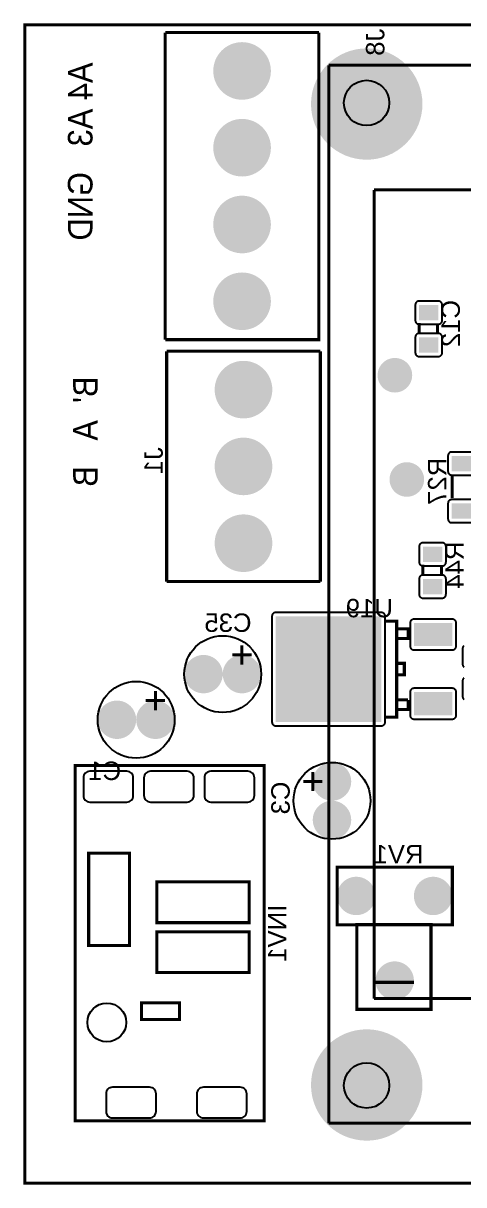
# Model space of a CAD drawing. Header units: inches. Extents: x -2.89 to 2.89, y -1.51 to 1.51.
# Drawn here: x -2.887 to -1.741, y -1.513 to 1.513 of the extents above; entities that cross this region are included whole.
import ezdxf

# ---------------------------------------------------------------- set-up
doc = ezdxf.new("R2010")
doc.units = ezdxf.units.IN
doc.layers.get('0').update_dxf_attribs({"linetype": 'CONTINUOUS'})

# ---------------------------------------------------------------- blocks, each defined once
blk = doc.blocks.new('RPAD')
blk.add_trace([(-0.5, -0.5), (-0.5, 0.5), (0.5, -0.5), (0.5, 0.5)])
blk = doc.blocks.new('EPAD')
at = {"const_width": 0.5}
blk.add_lwpolyline([(-0.25, 0, 1), (0.25, 0, 1)], format="xyb", close=True, dxfattribs=at)

msp = doc.modelspace()

# ---------------------------------------------------------------- linework, layer by layer
at = {"const_width": 0.008}
for points in [[(-2.883315, -1.508752), (2.883315, -1.508752), (2.883315, 1.508752), (-2.883315, 1.508752), (-2.883315, -1.508752)], [(-2.883315, -1.508752), (2.883315, -1.508752), (2.883315, 1.508752), (-2.883315, 1.508752), (-2.883315, -1.508752)], [(-2.883315, -1.508752), (2.883315, -1.508752), (2.883315, 1.508752), (-2.883315, 1.508752), (-2.883315, -1.508752)], [(-2.517906, 1.488508), (-2.117906, 1.488508)], [(-2.517906, 0.688508), (-2.117906, 0.688508), (-2.117906, 1.488508)], [(-2.517906, 1.488508), (-2.517906, 0.688508)], [(-2.517906, 1.488508), (-2.117906, 1.488508)], [(-2.517906, 0.688508), (-2.117906, 0.688508), (-2.117906, 1.488508)], [(-2.517906, 1.488508), (-2.517906, 0.688508)], [(-2.517906, 1.488508), (-2.117906, 1.488508)], [(-2.517906, 0.688508), (-2.117906, 0.688508), (-2.117906, 1.488508)], [(-2.517906, 1.488508), (-2.517906, 0.688508)], [(-2.092299, 1.403445), (-2.092299, -1.352461)], [(1.569118, 1.403445), (-2.092299, 1.403445)], [(-2.092299, 1.403445), (-2.092299, -1.352461)], [(1.569118, 1.403445), (-2.092299, 1.403445)], [(-2.092299, 1.403445), (-2.092299, -1.352461)], [(1.569118, 1.403445), (-2.092299, 1.403445)], [(-1.974189, 1.078642), (-1.974189, -1.027657)], [(-1.974189, 1.078642), (1.451008, 1.078642)], [(-1.974189, 1.078642), (-1.974189, -1.027657)], [(-1.974189, 1.078642), (1.451008, 1.078642)], [(-1.974189, 1.078642), (-1.974189, -1.027657)], [(-1.974189, 1.078642), (1.451008, 1.078642)], [(-1.857229, 0.703894), (-1.857229, 0.731894)], [(-1.857229, 0.703894), (-1.857229, 0.731894)], [(-1.857229, 0.703894), (-1.857229, 0.731894)], [(-1.809229, 0.703894), (-1.809229, 0.730894)], [(-1.809229, 0.703894), (-1.809229, 0.730894)], [(-1.809229, 0.703894), (-1.809229, 0.730894)], [(-2.514229, 0.658366), (-2.114229, 0.658366)], [(-2.514229, 0.058366), (-2.514229, 0.658366)], [(-2.514229, 0.658366), (-2.114229, 0.658366)], [(-2.514229, 0.058366), (-2.514229, 0.658366)], [(-2.514229, 0.658366), (-2.114229, 0.658366)], [(-2.514229, 0.058366), (-2.514229, 0.658366)], [(-2.114229, 0.658366), (-2.114229, 0.058366)], [(-2.114229, 0.658366), (-2.114229, 0.058366)], [(-2.114229, 0.658366), (-2.114229, 0.058366)], [(-1.771229, 0.275894), (-1.771229, 0.334894)], [(-1.771229, 0.275894), (-1.771229, 0.334894)], [(-1.771229, 0.275894), (-1.771229, 0.334894)], [(-1.847229, 0.074366), (-1.847229, 0.102366)], [(-1.847229, 0.074366), (-1.847229, 0.102366)], [(-1.847229, 0.074366), (-1.847229, 0.102366)], [(-1.799229, 0.074366), (-1.799229, 0.101366)], [(-1.799229, 0.074366), (-1.799229, 0.101366)], [(-1.799229, 0.074366), (-1.799229, 0.101366)], [(-2.514229, 0.058366), (-2.114229, 0.058366)], [(-2.514229, 0.058366), (-2.114229, 0.058366)], [(-2.514229, 0.058366), (-2.114229, 0.058366)], [(-1.945729, -0.044634), (-1.915729, -0.044634), (-1.915729, -0.294634), (-1.945729, -0.294634)], [(-1.945729, -0.044634), (-1.915729, -0.044634), (-1.915729, -0.294634), (-1.945729, -0.294634)], [(-1.945729, -0.044634), (-1.915729, -0.044634), (-1.915729, -0.294634), (-1.945729, -0.294634)], [(-1.915729, -0.064634), (-1.885729, -0.064634), (-1.885729, -0.089634), (-1.915729, -0.089634)], [(-1.915729, -0.064634), (-1.885729, -0.064634), (-1.885729, -0.089634), (-1.915729, -0.089634)], [(-1.915729, -0.064634), (-1.885729, -0.064634), (-1.885729, -0.089634), (-1.915729, -0.089634)], [(-2.318229, -0.107634), (-2.318229, -0.157634)], [(-2.318229, -0.107634), (-2.318229, -0.157634)], [(-2.318229, -0.107634), (-2.318229, -0.157634)], [(-2.293229, -0.132634), (-2.343229, -0.132634)], [(-2.293229, -0.132634), (-2.343229, -0.132634)], [(-2.293229, -0.132634), (-2.343229, -0.132634)], [(-1.915729, -0.154634), (-1.895729, -0.154634), (-1.895729, -0.184634), (-1.915729, -0.184634)], [(-1.915729, -0.154634), (-1.895729, -0.154634), (-1.895729, -0.184634), (-1.915729, -0.184634)], [(-1.915729, -0.154634), (-1.895729, -0.154634), (-1.895729, -0.184634), (-1.915729, -0.184634)], [(-2.543426, -0.226547), (-2.543426, -0.276547)], [(-2.543426, -0.226547), (-2.543426, -0.276547)], [(-2.543426, -0.226547), (-2.543426, -0.276547)], [(-2.518426, -0.251547), (-2.568426, -0.251547)], [(-2.518426, -0.251547), (-2.568426, -0.251547)], [(-2.518426, -0.251547), (-2.568426, -0.251547)], [(-1.915729, -0.274634), (-1.885729, -0.274634), (-1.885729, -0.249634)], [(-1.915729, -0.249634), (-1.885729, -0.249634)], [(-1.915729, -0.274634), (-1.885729, -0.274634), (-1.885729, -0.249634)], [(-1.915729, -0.249634), (-1.885729, -0.249634)], [(-1.915729, -0.274634), (-1.885729, -0.274634), (-1.885729, -0.249634)], [(-1.915729, -0.249634), (-1.885729, -0.249634)], [(-2.752528, -1.345878), (-2.260402, -1.345878), (-2.260402, -0.420681), (-2.752528, -0.420681), (-2.752528, -1.345878)], [(-2.752528, -1.345878), (-2.260402, -1.345878), (-2.260402, -0.420681), (-2.752528, -0.420681), (-2.752528, -1.345878)], [(-2.752528, -1.345878), (-2.260402, -1.345878), (-2.260402, -0.420681), (-2.752528, -0.420681), (-2.752528, -1.345878)], [(-2.13393, -0.437445), (-2.13393, -0.487445)], [(-2.13393, -0.437445), (-2.13393, -0.487445)], [(-2.13393, -0.437445), (-2.13393, -0.487445)], [(-2.15893, -0.462445), (-2.10893, -0.462445)], [(-2.15893, -0.462445), (-2.10893, -0.462445)], [(-2.15893, -0.462445), (-2.10893, -0.462445)], [(-2.717095, -0.889185), (-2.610796, -0.889185), (-2.610796, -0.649028), (-2.717095, -0.649028), (-2.717095, -0.889185)], [(-2.717095, -0.889185), (-2.610796, -0.889185), (-2.610796, -0.649028), (-2.717095, -0.649028), (-2.717095, -0.889185)], [(-2.717095, -0.889185), (-2.610796, -0.889185), (-2.610796, -0.649028), (-2.717095, -0.649028), (-2.717095, -0.889185)], [(-2.070748, -0.835469), (-1.770748, -0.835469), (-1.770748, -0.685469), (-2.070748, -0.685469), (-2.070748, -0.835469)], [(-2.070748, -0.835469), (-1.770748, -0.835469), (-1.770748, -0.685469), (-2.070748, -0.685469), (-2.070748, -0.835469)], [(-2.070748, -0.835469), (-1.770748, -0.835469), (-1.770748, -0.685469), (-2.070748, -0.685469), (-2.070748, -0.835469)], [(-2.53993, -0.83013), (-2.299772, -0.83013), (-2.299772, -0.723831), (-2.53993, -0.723831), (-2.53993, -0.83013)], [(-2.53993, -0.83013), (-2.299772, -0.83013), (-2.299772, -0.723831), (-2.53993, -0.723831), (-2.53993, -0.83013)], [(-2.53993, -0.83013), (-2.299772, -0.83013), (-2.299772, -0.723831), (-2.53993, -0.723831), (-2.53993, -0.83013)], [(-2.019173, -1.055744), (-1.82626, -1.055744), (-1.82626, -0.835272), (-2.019173, -0.835272), (-2.019173, -1.055744)], [(-2.019173, -1.055744), (-1.82626, -1.055744), (-1.82626, -0.835272), (-2.019173, -0.835272), (-2.019173, -1.055744)], [(-2.019173, -1.055744), (-1.82626, -1.055744), (-1.82626, -0.835272), (-2.019173, -0.835272), (-2.019173, -1.055744)], [(-2.53993, -0.960051), (-2.299772, -0.960051), (-2.299772, -0.853752), (-2.53993, -0.853752), (-2.53993, -0.960051)], [(-2.53993, -0.960051), (-2.299772, -0.960051), (-2.299772, -0.853752), (-2.53993, -0.853752), (-2.53993, -0.960051)], [(-2.53993, -0.960051), (-2.299772, -0.960051), (-2.299772, -0.853752), (-2.53993, -0.853752), (-2.53993, -0.960051)], [(-1.970748, -0.985469), (-1.870748, -0.985469)], [(-1.970748, -0.985469), (-1.870748, -0.985469)], [(-1.970748, -0.985469), (-1.870748, -0.985469)], [(-1.974189, -1.027657), (1.451008, -1.027657)], [(-1.974189, -1.027657), (1.451008, -1.027657)], [(-1.974189, -1.027657), (1.451008, -1.027657)], [(-2.5793, -1.082098), (-2.480874, -1.082098), (-2.480874, -1.038791), (-2.5793, -1.038791), (-2.5793, -1.082098)], [(-2.5793, -1.082098), (-2.480874, -1.082098), (-2.480874, -1.038791), (-2.5793, -1.038791), (-2.5793, -1.082098)], [(-2.5793, -1.082098), (-2.480874, -1.082098), (-2.480874, -1.038791), (-2.5793, -1.038791), (-2.5793, -1.082098)], [(-2.092299, -1.352461), (-1.580488, -1.352461)], [(-2.092299, -1.352461), (-1.580488, -1.352461)], [(-2.092299, -1.352461), (-1.580488, -1.352461)]]:
    msp.add_lwpolyline(points, dxfattribs=at)
for points in [[(-1.797229, 0.738894), (-1.797229, 0.778894), (-1.797279, 0.779933), (-1.797428, 0.780938), (-1.79767, 0.781905), (-1.798, 0.782829), (-1.798415, 0.783706), (-1.79891, 0.78453), (-1.799479, 0.785297), (-1.800119, 0.786003), (-1.800826, 0.786643), (-1.801593, 0.787213), (-1.802417, 0.787707), (-1.803293, 0.788122), (-1.804217, 0.788453), (-1.805184, 0.788695), (-1.806189, 0.788843), (-1.807229, 0.788894), (-1.857229, 0.788894), (-1.858268, 0.788843), (-1.859273, 0.788695), (-1.86024, 0.788453), (-1.861164, 0.788122), (-1.862041, 0.787707), (-1.862865, 0.787213), (-1.863632, 0.786643), (-1.864338, 0.786003), (-1.864978, 0.785297), (-1.865548, 0.78453), (-1.866043, 0.783706), (-1.866457, 0.782829), (-1.866788, 0.781905), (-1.86703, 0.780938), (-1.867178, 0.779933), (-1.867229, 0.778894), (-1.867229, 0.738894), (-1.867178, 0.737854), (-1.86703, 0.736849), (-1.866788, 0.735882), (-1.866457, 0.734958), (-1.866043, 0.734082), (-1.865548, 0.733258), (-1.864978, 0.73249), (-1.864338, 0.731784), (-1.863632, 0.731144), (-1.862865, 0.730575), (-1.862041, 0.73008), (-1.861164, 0.729665), (-1.86024, 0.729335), (-1.859273, 0.729093), (-1.858268, 0.728944), (-1.857229, 0.728894), (-1.807229, 0.728894), (-1.806189, 0.728944), (-1.805184, 0.729093), (-1.804217, 0.729335), (-1.803293, 0.729665), (-1.802417, 0.73008), (-1.801593, 0.730575), (-1.800826, 0.731144), (-1.800119, 0.731784), (-1.799479, 0.73249), (-1.79891, 0.733258), (-1.798415, 0.734082), (-1.798, 0.734958), (-1.79767, 0.735882), (-1.797428, 0.736849), (-1.797279, 0.737854), (-1.797229, 0.738894)], [(-1.797229, 0.654894), (-1.797229, 0.694894), (-1.797279, 0.695933), (-1.797428, 0.696938), (-1.79767, 0.697905), (-1.798, 0.698829), (-1.798415, 0.699706), (-1.79891, 0.70053), (-1.799479, 0.701297), (-1.800119, 0.702003), (-1.800826, 0.702643), (-1.801593, 0.703213), (-1.802417, 0.703707), (-1.803293, 0.704122), (-1.804217, 0.704453), (-1.805184, 0.704695), (-1.806189, 0.704843), (-1.807229, 0.704894), (-1.857229, 0.704894), (-1.858268, 0.704843), (-1.859273, 0.704695), (-1.86024, 0.704453), (-1.861164, 0.704122), (-1.862041, 0.703707), (-1.862865, 0.703213), (-1.863632, 0.702643), (-1.864338, 0.702003), (-1.864978, 0.701297), (-1.865548, 0.70053), (-1.866043, 0.699706), (-1.866457, 0.698829), (-1.866788, 0.697905), (-1.86703, 0.696938), (-1.867178, 0.695933), (-1.867229, 0.694894), (-1.867229, 0.654894), (-1.867178, 0.653854), (-1.86703, 0.652849), (-1.866788, 0.651882), (-1.866457, 0.650958), (-1.866043, 0.650082), (-1.865548, 0.649258), (-1.864978, 0.64849), (-1.864338, 0.647784), (-1.863632, 0.647144), (-1.862865, 0.646575), (-1.862041, 0.64608), (-1.861164, 0.645665), (-1.86024, 0.645335), (-1.859273, 0.645093), (-1.858268, 0.644944), (-1.857229, 0.644894), (-1.807229, 0.644894), (-1.806189, 0.644944), (-1.805184, 0.645093), (-1.804217, 0.645335), (-1.803293, 0.645665), (-1.802417, 0.64608), (-1.801593, 0.646575), (-1.800826, 0.647144), (-1.800119, 0.647784), (-1.799479, 0.64849), (-1.79891, 0.649258), (-1.798415, 0.650082), (-1.798, 0.650958), (-1.79767, 0.651882), (-1.797428, 0.652849), (-1.797279, 0.653854), (-1.797229, 0.654894)], [(-1.787229, 0.109366), (-1.787229, 0.149366), (-1.787279, 0.150406), (-1.787428, 0.151411), (-1.78767, 0.152378), (-1.788, 0.153302), (-1.788415, 0.154178), (-1.78891, 0.155002), (-1.789479, 0.15577), (-1.790119, 0.156476), (-1.790826, 0.157116), (-1.791593, 0.157685), (-1.792417, 0.15818), (-1.793293, 0.158594), (-1.794217, 0.158925), (-1.795184, 0.159167), (-1.796189, 0.159316), (-1.797229, 0.159366), (-1.847229, 0.159366), (-1.848268, 0.159316), (-1.849273, 0.159167), (-1.85024, 0.158925), (-1.851164, 0.158594), (-1.852041, 0.15818), (-1.852865, 0.157685), (-1.853632, 0.157116), (-1.854338, 0.156476), (-1.854978, 0.15577), (-1.855548, 0.155002), (-1.856043, 0.154178), (-1.856457, 0.153302), (-1.856788, 0.152378), (-1.85703, 0.151411), (-1.857178, 0.150406), (-1.857229, 0.149366), (-1.857229, 0.109366), (-1.857178, 0.108327), (-1.85703, 0.107322), (-1.856788, 0.106355), (-1.856457, 0.105431), (-1.856043, 0.104554), (-1.855548, 0.10373), (-1.854978, 0.102963), (-1.854338, 0.102257), (-1.853632, 0.101617), (-1.852865, 0.101047), (-1.852041, 0.100553), (-1.851164, 0.100138), (-1.85024, 0.099807), (-1.849273, 0.099565), (-1.848268, 0.099417), (-1.847229, 0.099366), (-1.797229, 0.099366), (-1.796189, 0.099417), (-1.795184, 0.099565), (-1.794217, 0.099807), (-1.793293, 0.100138), (-1.792417, 0.100553), (-1.791593, 0.101047), (-1.790826, 0.101617), (-1.790119, 0.102257), (-1.789479, 0.102963), (-1.78891, 0.10373), (-1.788415, 0.104554), (-1.788, 0.105431), (-1.78767, 0.106355), (-1.787428, 0.107322), (-1.787279, 0.108327), (-1.787229, 0.109366)], [(-1.787229, 0.025366), (-1.787229, 0.065366), (-1.787279, 0.066406), (-1.787428, 0.067411), (-1.78767, 0.068378), (-1.788, 0.069302), (-1.788415, 0.070178), (-1.78891, 0.071002), (-1.789479, 0.07177), (-1.790119, 0.072476), (-1.790826, 0.073116), (-1.791593, 0.073685), (-1.792417, 0.07418), (-1.793293, 0.074594), (-1.794217, 0.074925), (-1.795184, 0.075167), (-1.796189, 0.075316), (-1.797229, 0.075366), (-1.847229, 0.075366), (-1.848268, 0.075316), (-1.849273, 0.075167), (-1.85024, 0.074925), (-1.851164, 0.074594), (-1.852041, 0.07418), (-1.852865, 0.073685), (-1.853632, 0.073116), (-1.854338, 0.072476), (-1.854978, 0.07177), (-1.855548, 0.071002), (-1.856043, 0.070178), (-1.856457, 0.069302), (-1.856788, 0.068378), (-1.85703, 0.067411), (-1.857178, 0.066406), (-1.857229, 0.065366), (-1.857229, 0.025366), (-1.857178, 0.024327), (-1.85703, 0.023322), (-1.856788, 0.022355), (-1.856457, 0.021431), (-1.856043, 0.020554), (-1.855548, 0.01973), (-1.854978, 0.018963), (-1.854338, 0.018257), (-1.853632, 0.017617), (-1.852865, 0.017047), (-1.852041, 0.016553), (-1.851164, 0.016138), (-1.85024, 0.015807), (-1.849273, 0.015565), (-1.848268, 0.015417), (-1.847229, 0.015366), (-1.797229, 0.015366), (-1.796189, 0.015417), (-1.795184, 0.015565), (-1.794217, 0.015807), (-1.793293, 0.016138), (-1.792417, 0.016553), (-1.791593, 0.017047), (-1.790826, 0.017617), (-1.790119, 0.018257), (-1.789479, 0.018963), (-1.78891, 0.01973), (-1.788415, 0.020554), (-1.788, 0.021431), (-1.78767, 0.022355), (-1.787428, 0.023322), (-1.787279, 0.024327), (-1.787229, 0.025366)], [(-2.240229, -0.032134), (-2.240229, -0.307134), (-2.240178, -0.308173), (-2.24003, -0.309178), (-2.239788, -0.310145), (-2.239457, -0.311069), (-2.239043, -0.311946), (-2.238548, -0.31277), (-2.237978, -0.313537), (-2.237338, -0.314243), (-2.236632, -0.314883), (-2.235865, -0.315453), (-2.235041, -0.315947), (-2.234164, -0.316362), (-2.23324, -0.316693), (-2.232273, -0.316935), (-2.231268, -0.317083), (-2.230229, -0.317134), (-1.955229, -0.317134), (-1.954189, -0.317083), (-1.953184, -0.316935), (-1.952217, -0.316693), (-1.951293, -0.316362), (-1.950417, -0.315947), (-1.949593, -0.315453), (-1.948826, -0.314883), (-1.948119, -0.314243), (-1.947479, -0.313537), (-1.94691, -0.31277), (-1.946415, -0.311946), (-1.946, -0.311069), (-1.94567, -0.310145), (-1.945428, -0.309178), (-1.945279, -0.308173), (-1.945229, -0.307134), (-1.945229, -0.032134), (-1.945279, -0.031094), (-1.945428, -0.030089), (-1.94567, -0.029122), (-1.946, -0.028198), (-1.946415, -0.027322), (-1.94691, -0.026498), (-1.947479, -0.02573), (-1.948119, -0.025024), (-1.948826, -0.024384), (-1.949593, -0.023815), (-1.950417, -0.02332), (-1.951293, -0.022906), (-1.952217, -0.022575), (-1.953184, -0.022333), (-1.954189, -0.022184), (-1.955229, -0.022134), (-2.230229, -0.022134), (-2.231268, -0.022184), (-2.232273, -0.022333), (-2.23324, -0.022575), (-2.234164, -0.022906), (-2.235041, -0.02332), (-2.235865, -0.023815), (-2.236632, -0.024384), (-2.237338, -0.025024), (-2.237978, -0.02573), (-2.238548, -0.026498), (-2.239043, -0.027322), (-2.239457, -0.028198), (-2.239788, -0.029122), (-2.24003, -0.030089), (-2.240178, -0.031094), (-2.240229, -0.032134)], [(-1.880729, -0.049634), (-1.880729, -0.109634), (-1.880678, -0.110673), (-1.88053, -0.111678), (-1.880288, -0.112645), (-1.879957, -0.113569), (-1.879543, -0.114446), (-1.879048, -0.11527), (-1.878478, -0.116037), (-1.877838, -0.116743), (-1.877132, -0.117383), (-1.876365, -0.117953), (-1.875541, -0.118447), (-1.874664, -0.118862), (-1.87374, -0.119193), (-1.872773, -0.119435), (-1.871768, -0.119583), (-1.870729, -0.119634), (-1.770729, -0.119634), (-1.769689, -0.119583), (-1.768684, -0.119435), (-1.767717, -0.119193), (-1.766793, -0.118862), (-1.765917, -0.118447), (-1.765093, -0.117953), (-1.764326, -0.117383), (-1.763619, -0.116743), (-1.762979, -0.116037), (-1.76241, -0.11527), (-1.761915, -0.114446), (-1.7615, -0.113569), (-1.76117, -0.112645), (-1.760928, -0.111678), (-1.760779, -0.110673), (-1.760729, -0.109634), (-1.760729, -0.049634), (-1.760779, -0.048594), (-1.760928, -0.047589), (-1.76117, -0.046622), (-1.7615, -0.045698), (-1.761915, -0.044822), (-1.76241, -0.043998), (-1.762979, -0.04323), (-1.763619, -0.042524), (-1.764326, -0.041884), (-1.765093, -0.041315), (-1.765917, -0.04082), (-1.766793, -0.040406), (-1.767717, -0.040075), (-1.768684, -0.039833), (-1.769689, -0.039684), (-1.770729, -0.039634), (-1.870729, -0.039634), (-1.871768, -0.039684), (-1.872773, -0.039833), (-1.87374, -0.040075), (-1.874664, -0.040406), (-1.875541, -0.04082), (-1.876365, -0.041315), (-1.877132, -0.041884), (-1.877838, -0.042524), (-1.878478, -0.04323), (-1.879048, -0.043998), (-1.879543, -0.044822), (-1.879957, -0.045698), (-1.880288, -0.046622), (-1.88053, -0.047589), (-1.880678, -0.048594), (-1.880729, -0.049634)], [(-1.880729, -0.229634), (-1.880729, -0.289634), (-1.880678, -0.290673), (-1.88053, -0.291678), (-1.880288, -0.292645), (-1.879957, -0.293569), (-1.879543, -0.294446), (-1.879048, -0.29527), (-1.878478, -0.296037), (-1.877838, -0.296743), (-1.877132, -0.297383), (-1.876365, -0.297953), (-1.875541, -0.298447), (-1.874664, -0.298862), (-1.87374, -0.299193), (-1.872773, -0.299435), (-1.871768, -0.299583), (-1.870729, -0.299634), (-1.770729, -0.299634), (-1.769689, -0.299583), (-1.768684, -0.299435), (-1.767717, -0.299193), (-1.766793, -0.298862), (-1.765917, -0.298447), (-1.765093, -0.297953), (-1.764326, -0.297383), (-1.763619, -0.296743), (-1.762979, -0.296037), (-1.76241, -0.29527), (-1.761915, -0.294446), (-1.7615, -0.293569), (-1.76117, -0.292645), (-1.760928, -0.291678), (-1.760779, -0.290673), (-1.760729, -0.289634), (-1.760729, -0.229634), (-1.760779, -0.228594), (-1.760928, -0.227589), (-1.76117, -0.226622), (-1.7615, -0.225698), (-1.761915, -0.224822), (-1.76241, -0.223998), (-1.762979, -0.22323), (-1.763619, -0.222524), (-1.764326, -0.221884), (-1.765093, -0.221315), (-1.765917, -0.22082), (-1.766793, -0.220406), (-1.767717, -0.220075), (-1.768684, -0.219833), (-1.769689, -0.219684), (-1.770729, -0.219634), (-1.870729, -0.219634), (-1.871768, -0.219684), (-1.872773, -0.219833), (-1.87374, -0.220075), (-1.874664, -0.220406), (-1.875541, -0.22082), (-1.876365, -0.221315), (-1.877132, -0.221884), (-1.877838, -0.222524), (-1.878478, -0.22323), (-1.879048, -0.223998), (-1.879543, -0.224822), (-1.879957, -0.225698), (-1.880288, -0.226622), (-1.88053, -0.227589), (-1.880678, -0.228594), (-1.880729, -0.229634)], [(-2.600914, -0.498799), (-2.600914, -0.452799), (-2.601252, -0.449323), (-2.602225, -0.446109), (-2.603771, -0.443218), (-2.605828, -0.440713), (-2.608333, -0.438657), (-2.611224, -0.437111), (-2.614438, -0.436137), (-2.617914, -0.435799), (-2.713914, -0.435799), (-2.71739, -0.436137), (-2.720604, -0.437111), (-2.723495, -0.438657), (-2.726, -0.440713), (-2.728056, -0.443218), (-2.729602, -0.446109), (-2.730576, -0.449323), (-2.730914, -0.452799), (-2.730914, -0.498799), (-2.730576, -0.502275), (-2.729602, -0.505489), (-2.728056, -0.50838), (-2.726, -0.510885), (-2.723495, -0.512942), (-2.720604, -0.514488), (-2.71739, -0.515461), (-2.713914, -0.515799), (-2.617914, -0.515799), (-2.614438, -0.515461), (-2.611224, -0.514488), (-2.608333, -0.512942), (-2.605828, -0.510885), (-2.603771, -0.50838), (-2.602225, -0.505489), (-2.601252, -0.502275), (-2.600914, -0.498799)], [(-2.443433, -0.498799), (-2.443433, -0.452799), (-2.443772, -0.449323), (-2.444745, -0.446109), (-2.446291, -0.443218), (-2.448348, -0.440713), (-2.450852, -0.438657), (-2.453743, -0.437111), (-2.456957, -0.436137), (-2.460433, -0.435799), (-2.556433, -0.435799), (-2.559909, -0.436137), (-2.563124, -0.437111), (-2.566015, -0.438657), (-2.568519, -0.440713), (-2.570576, -0.443218), (-2.572122, -0.446109), (-2.573095, -0.449323), (-2.573433, -0.452799), (-2.573433, -0.498799), (-2.573095, -0.502275), (-2.572122, -0.505489), (-2.570576, -0.50838), (-2.568519, -0.510885), (-2.566015, -0.512942), (-2.563124, -0.514488), (-2.559909, -0.515461), (-2.556433, -0.515799), (-2.460433, -0.515799), (-2.456957, -0.515461), (-2.453743, -0.514488), (-2.450852, -0.512942), (-2.448348, -0.510885), (-2.446291, -0.50838), (-2.444745, -0.505489), (-2.443772, -0.502275), (-2.443433, -0.498799)], [(-2.285953, -0.498799), (-2.285953, -0.452799), (-2.286291, -0.449323), (-2.287265, -0.446109), (-2.288811, -0.443218), (-2.290867, -0.440713), (-2.293372, -0.438657), (-2.296263, -0.437111), (-2.299477, -0.436137), (-2.302953, -0.435799), (-2.398953, -0.435799), (-2.402429, -0.436137), (-2.405643, -0.437111), (-2.408534, -0.438657), (-2.411039, -0.440713), (-2.413096, -0.443218), (-2.414642, -0.446109), (-2.415615, -0.449323), (-2.415953, -0.452799), (-2.415953, -0.498799), (-2.415615, -0.502275), (-2.414642, -0.505489), (-2.413096, -0.50838), (-2.411039, -0.510885), (-2.408534, -0.512942), (-2.405643, -0.514488), (-2.402429, -0.515461), (-2.398953, -0.515799), (-2.302953, -0.515799), (-2.299477, -0.515461), (-2.296263, -0.514488), (-2.293372, -0.512942), (-2.290867, -0.510885), (-2.288811, -0.50838), (-2.287265, -0.505489), (-2.286291, -0.502275), (-2.285953, -0.498799)], [(-2.541859, -1.321634), (-2.541859, -1.275634), (-2.542197, -1.272158), (-2.54317, -1.268944), (-2.544716, -1.266053), (-2.546773, -1.263548), (-2.549278, -1.261491), (-2.552169, -1.259945), (-2.555383, -1.258972), (-2.558859, -1.258634), (-2.654859, -1.258634), (-2.658335, -1.258972), (-2.661549, -1.259945), (-2.66444, -1.261491), (-2.666944, -1.263548), (-2.669001, -1.266053), (-2.670547, -1.268944), (-2.67152, -1.272158), (-2.671859, -1.275634), (-2.671859, -1.321634), (-2.67152, -1.32511), (-2.670547, -1.328324), (-2.669001, -1.331215), (-2.666944, -1.33372), (-2.66444, -1.335776), (-2.661549, -1.337322), (-2.658335, -1.338296), (-2.654859, -1.338634), (-2.558859, -1.338634), (-2.555383, -1.338296), (-2.552169, -1.337322), (-2.549278, -1.335776), (-2.546773, -1.33372), (-2.544716, -1.331215), (-2.54317, -1.328324), (-2.542197, -1.32511), (-2.541859, -1.321634)], [(-2.305638, -1.321634), (-2.305638, -1.275634), (-2.305976, -1.272158), (-2.30695, -1.268944), (-2.308496, -1.266053), (-2.310552, -1.263548), (-2.313057, -1.261491), (-2.315948, -1.259945), (-2.319162, -1.258972), (-2.322638, -1.258634), (-2.418638, -1.258634), (-2.422114, -1.258972), (-2.425328, -1.259945), (-2.428219, -1.261491), (-2.430724, -1.263548), (-2.432781, -1.266053), (-2.434327, -1.268944), (-2.4353, -1.272158), (-2.435638, -1.275634), (-2.435638, -1.321634), (-2.4353, -1.32511), (-2.434327, -1.328324), (-2.432781, -1.331215), (-2.430724, -1.33372), (-2.428219, -1.335776), (-2.425328, -1.337322), (-2.422114, -1.338296), (-2.418638, -1.338634), (-2.322638, -1.338634), (-2.319162, -1.338296), (-2.315948, -1.337322), (-2.313057, -1.335776), (-2.310552, -1.33372), (-2.308496, -1.331215), (-2.30695, -1.328324), (-2.305976, -1.32511), (-2.305638, -1.321634)]]:
    msp.add_lwpolyline(points, close=True)
for points in [[(-1.712229, 0.395894), (-1.772229, 0.395894), (-1.773268, 0.395843), (-1.774273, 0.395695), (-1.77524, 0.395453), (-1.776164, 0.395122), (-1.777041, 0.394707), (-1.777865, 0.394213), (-1.778632, 0.393643), (-1.779338, 0.393003), (-1.779978, 0.392297), (-1.780548, 0.39153), (-1.781043, 0.390706), (-1.781457, 0.389829), (-1.781788, 0.388905), (-1.78203, 0.387938), (-1.782178, 0.386933), (-1.782229, 0.385894), (-1.782229, 0.345894), (-1.782178, 0.344854), (-1.78203, 0.343849), (-1.781788, 0.342882), (-1.781457, 0.341958), (-1.781043, 0.341082), (-1.780548, 0.340258), (-1.779978, 0.33949), (-1.779338, 0.338784), (-1.778632, 0.338144), (-1.777865, 0.337575), (-1.777041, 0.33708), (-1.776164, 0.336665), (-1.77524, 0.336335), (-1.774273, 0.336093), (-1.773268, 0.335944), (-1.772229, 0.335894), (-1.712229, 0.335894)], [(-1.712229, 0.271894), (-1.772229, 0.271894), (-1.773268, 0.271843), (-1.774273, 0.271695), (-1.77524, 0.271453), (-1.776164, 0.271122), (-1.777041, 0.270707), (-1.777865, 0.270213), (-1.778632, 0.269643), (-1.779338, 0.269003), (-1.779978, 0.268297), (-1.780548, 0.26753), (-1.781043, 0.266706), (-1.781457, 0.265829), (-1.781788, 0.264905), (-1.78203, 0.263938), (-1.782178, 0.262933), (-1.782229, 0.261894), (-1.782229, 0.221894), (-1.782178, 0.220854), (-1.78203, 0.219849), (-1.781788, 0.218882), (-1.781457, 0.217958), (-1.781043, 0.217082), (-1.780548, 0.216258), (-1.779978, 0.21549), (-1.779338, 0.214784), (-1.778632, 0.214144), (-1.777865, 0.213575), (-1.777041, 0.21308), (-1.776164, 0.212665), (-1.77524, 0.212335), (-1.774273, 0.212093), (-1.773268, 0.211944), (-1.772229, 0.211894), (-1.712229, 0.211894)], [(-1.740632, -0.108884), (-1.741338, -0.109524), (-1.741978, -0.11023), (-1.742548, -0.110998), (-1.743043, -0.111822), (-1.743457, -0.112698), (-1.743788, -0.113622), (-1.74403, -0.114589), (-1.744178, -0.115594), (-1.744229, -0.116634), (-1.744229, -0.116634), (-1.744229, -0.156634), (-1.744178, -0.157673), (-1.74403, -0.158678), (-1.743788, -0.159645), (-1.743457, -0.160569), (-1.743043, -0.161446), (-1.742548, -0.16227), (-1.741978, -0.163037), (-1.741338, -0.163743), (-1.740632, -0.164383)], [(-1.740632, -0.192884), (-1.741338, -0.193524), (-1.741978, -0.19423), (-1.742548, -0.194998), (-1.743043, -0.195822), (-1.743457, -0.196698), (-1.743788, -0.197622), (-1.74403, -0.198589), (-1.744178, -0.199594), (-1.744229, -0.200634), (-1.744229, -0.200634), (-1.744229, -0.240634), (-1.744178, -0.241673), (-1.74403, -0.242678), (-1.743788, -0.243645), (-1.743457, -0.244569), (-1.743043, -0.245446), (-1.742548, -0.24627), (-1.741978, -0.247037), (-1.741338, -0.247743), (-1.740632, -0.248383)]]:
    msp.add_lwpolyline(points)
for centre, radius in [((-1.993874, 1.30502), 0.059055), ((-1.993874, 1.30502), 0.059055), ((-1.993874, 1.30502), 0.059055), ((-2.368229, -0.182634), 0.1), ((-2.368229, -0.182634), 0.1), ((-2.368229, -0.182634), 0.1), ((-2.593426, -0.301547), 0.1), ((-2.593426, -0.301547), 0.1), ((-2.593426, -0.301547), 0.1), ((-2.08393, -0.512445), 0.1), ((-2.08393, -0.512445), 0.1), ((-2.08393, -0.512445), 0.1), ((-2.669851, -1.089972), 0.050418), ((-2.669851, -1.089972), 0.050418), ((-2.669851, -1.089972), 0.050418), ((-1.993874, -1.254035), 0.059055), ((-1.993874, -1.254035), 0.059055), ((-1.993874, -1.254035), 0.059055)]:
    msp.add_circle(centre, radius)

# ---------------------------------------------------------------- block references
for p, xscale, yscale in [((-2.317906, 1.388508), 0.15, 0.15), ((-1.993551, 1.302272), 0.29, 0.29), ((-2.317906, 1.188508), 0.15, 0.15), ((-2.317906, 0.988508), 0.15, 0.15), ((-2.317906, 0.788508), 0.15, 0.15), ((-1.920233, 0.595868), 0.09, 0.09), ((-2.314229, 0.558366), 0.15, 0.15), ((-2.314229, 0.358366), 0.15, 0.15), ((-1.889229, 0.324366), 0.09, 0.09), ((-2.314229, 0.158366), 0.15, 0.15), ((-2.418229, -0.182634), 0.1, 0.1), ((-2.318229, -0.182634), 0.1, 0.1), ((-2.643426, -0.301547), 0.1, 0.1), ((-2.543426, -0.301547), 0.1, 0.1), ((-2.08393, -0.462445), 0.1, 0.1), ((-2.08393, -0.562445), 0.1, 0.1), ((-2.020748, -0.760469), 0.1, 0.1), ((-1.820748, -0.760469), 0.1, 0.1), ((-1.920748, -0.980941), 0.1, 0.1), ((-1.993551, -1.252846), 0.29, 0.29)]:
    msp.add_blockref('EPAD', p, dxfattribs=dict(xscale=xscale, yscale=yscale))
for p, xscale, yscale, rotation in [((-1.832229, 0.758894), 0.04, 0.05, -90), ((-1.832229, 0.674894), 0.04, 0.05, -90), ((-1.742229, 0.365894), 0.04, 0.06, -90), ((-1.742229, 0.241894), 0.04, 0.06, -90), ((-1.822229, 0.129366), 0.04, 0.05, -90), ((-1.822229, 0.045366), 0.04, 0.05, -90), ((-2.092729, -0.169634), 0.275, 0.275, 90), ((-1.820729, -0.079634), 0.06, 0.1, 90), ((-1.820729, -0.259634), 0.06, 0.1, 90)]:
    msp.add_blockref('RPAD', p, dxfattribs=dict(xscale=xscale, yscale=yscale, rotation=rotation))

# ---------------------------------------------------------------- texts
at = {"text_generation_flag": 2}
for s, height, width, p in [('J8', 0.048, 1.041667, (-1.94763, 1.498508)), ('J8', 0.048, 1.041667, (-1.94763, 1.498508)), ('J8', 0.048, 1.041667, (-1.94763, 1.498508)), ('A4 A3   GND', 0.064, 0.9375, (-2.707094, 1.410555)), ('A4 A3   GND', 0.064, 0.9375, (-2.707094, 1.410555)), ('A4 A3   GND', 0.064, 0.9375, (-2.707094, 1.410555)), ('C12', 0.048, 1.041667, (-1.751229, 0.791894)), ('C12', 0.048, 1.041667, (-1.751229, 0.791894)), ('C12', 0.048, 1.041667, (-1.751229, 0.791894)), ("B'  A   B", 0.064, 0.9375, (-2.693535, 0.592555)), ("B'  A   B", 0.064, 0.9375, (-2.693535, 0.592555)), ("B'  A   B", 0.064, 0.9375, (-2.693535, 0.592555)), ('J1', 0.048, 1.041667, (-2.524229, 0.408366)), ('J1', 0.048, 1.041667, (-2.524229, 0.408366)), ('J1', 0.048, 1.041667, (-2.524229, 0.408366)), ('R27', 0.048, 1.041667, (-1.786229, 0.380894)), ('R27', 0.048, 1.041667, (-1.786229, 0.380894)), ('R27', 0.048, 1.041667, (-1.786229, 0.380894)), ('R44', 0.048, 1.041667, (-1.741229, 0.162366)), ('R44', 0.048, 1.041667, (-1.741229, 0.162366)), ('R44', 0.048, 1.041667, (-1.741229, 0.162366)), ('C3', 0.048, 1.041667, (-2.19393, -0.462445)), ('C3', 0.048, 1.041667, (-2.19393, -0.462445)), ('C3', 0.048, 1.041667, (-2.19393, -0.462445)), ('INV1', 0.048, 1.041667, (-2.202402, -0.78328)), ('INV1', 0.048, 1.041667, (-2.202402, -0.78328)), ('INV1', 0.048, 1.041667, (-2.202402, -0.78328))]:
    msp.add_text(s, height=height, rotation=90, dxfattribs=dict(at, width=width)).set_placement(p)
at = {"text_generation_flag": 2, "width": 1.041667}
for s, p in [('U19', (-1.925479, -0.034634)), ('U19', (-1.925479, -0.034634)), ('U19', (-1.925479, -0.034634)), ('C35', (-2.293229, -0.072634)), ('C35', (-2.293229, -0.072634)), ('C35', (-2.293229, -0.072634)), ('C1', (-2.632426, -0.458547)), ('C1', (-2.632426, -0.458547)), ('C1', (-2.632426, -0.458547)), ('RV1', (-1.845748, -0.675469)), ('RV1', (-1.845748, -0.675469)), ('RV1', (-1.845748, -0.675469))]:
    msp.add_text(s, height=0.048, dxfattribs=at).set_placement(p)

doc.saveas('drawing.dxf')
